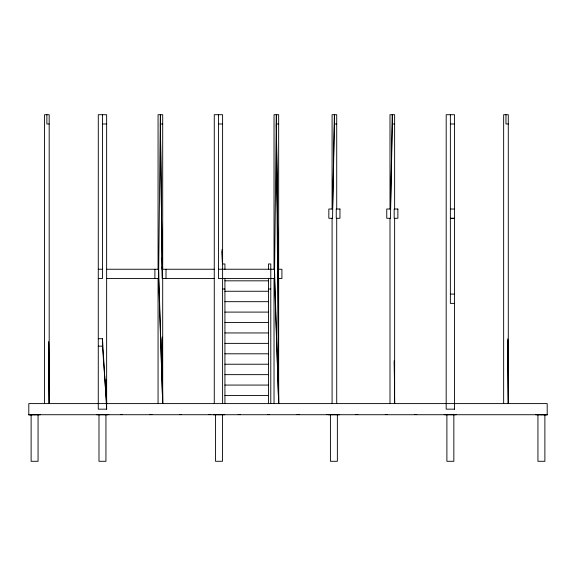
<?xml version="1.0" encoding="UTF-8"?>
<svg xmlns="http://www.w3.org/2000/svg" width="576" height="576" viewBox="0 0 576 576"><rect width="100%" height="100%" fill="white"/><g stroke="black" fill="none" stroke-linecap="round" stroke-linejoin="round"><path stroke-width="0.86" d="M334.404 123.977L332.546 218.282L328.838 218.282L328.838 209.016L332.546 209.016L334.404 114.71L334.404 123.977L336.715 123.977M392.314 123.977L390.463 218.282L386.755 218.282L386.755 209.016L390.463 209.016L392.314 114.71L392.314 123.977L394.632 123.977M49.183 123.977L46.872 123.977L46.872 114.71M102.463 123.977L106.639 123.977M162.698 123.977L160.38 123.977L160.38 114.71L158.594 278.51L162.698 403.603L162.698 278.51M218.434 123.977L222.602 123.977M278.662 278.51L278.662 403.603L274.493 278.51L276.35 114.71L276.35 123.977L278.662 123.977M450.367 123.977L454.536 123.977M508.284 123.977L505.966 123.977L505.966 114.71M450.367 209.016L454.536 209.045M222.602 263.974L224.921 263.974L224.921 269.366M98.294 269.244L102.463 269.222M106.639 269.244L158.594 269.244L162.698 403.603L162.144 337.068M214.265 269.244L162.302 269.244L162.137 257.616M218.434 269.222L274.493 269.244L278.662 403.603L278.201 269.244L276.35 123.977L278.662 403.603L278.496 383.846M278.201 269.244L281.909 269.244L281.909 278.51L278.201 278.51L276.35 123.977M98.294 278.51L102.463 278.532L102.463 114.71M106.639 278.51L158.594 278.51M162.302 278.51L160.38 123.977L162.302 278.51L214.265 278.51M274.493 278.51L218.434 278.51L218.434 114.71M224.921 280.829L268.474 280.829M222.602 289.015L224.921 289.015M268.474 289.015L270.785 289.015M224.921 291.254L268.474 291.254M450.367 294.084L454.536 294.106M224.921 301.68L268.474 301.68M454.536 303.372L450.367 303.394L450.367 114.71M224.921 312.098L268.474 312.098M224.921 322.524L268.474 322.524M224.921 332.95L268.474 332.95M98.294 338.717L102.463 338.738L106.661 409.162L98.273 409.162L98.294 114.71L106.639 114.71L106.639 409.162M224.921 343.375L268.474 343.375M98.294 346.176L102.463 346.154L106.639 403.603L106.272 379.332M224.921 353.801L268.474 353.801M224.921 364.226L268.474 364.226M224.921 374.645L268.474 374.645M224.921 385.07L268.474 385.07M224.921 395.496L268.474 395.496M454.558 409.162L446.177 409.162L446.198 114.71L454.536 114.71L454.536 409.162M106.754 414.49L108.835 414.49M120.492 414.49L122.573 414.49M149.911 414.49L151.992 414.49M179.33 414.49L181.418 414.49M208.75 414.49L210.838 414.49M238.169 414.49L240.257 414.49M267.588 414.49L269.676 414.49M297.014 414.49L299.095 414.49M326.434 414.49L328.514 414.49M355.853 414.49L357.934 414.49M385.272 414.49L387.36 414.49M414.691 414.49L416.779 414.49M444.11 414.49L446.198 414.49M28.8 414.727L547.2 414.727M222.055 251.33L222.437 263.851L222.034 249.494M106.279 380.254L106.639 403.603M162.151 266.854L162.187 269.546M507.744 340.733L508.284 403.603L508.284 114.71L503.647 114.71L503.647 403.603M394.272 361.39L394.632 403.603L394.632 218.282M336.715 403.603L336.715 218.282M162.144 338.933L162.698 403.603M48.672 343.426L49.183 403.603L49.183 114.71L44.554 114.71L44.554 403.603M507.744 338.868L508.284 403.603M394.272 360.446L394.632 403.603M48.672 341.568L49.183 403.603M544.882 414.958L544.882 461.29L537.934 461.29L537.934 414.958M535.615 414.727L547.2 414.958L547.2 403.603L28.8 403.603L28.8 414.958L40.385 414.727M456.156 414.727L444.578 414.727M453.845 414.958L453.845 461.29L446.89 461.29L446.89 414.958M394.632 209.016L394.632 114.71L389.995 114.71L389.995 209.016M389.995 218.282L389.995 403.603M339.682 414.727L328.097 414.727M337.363 414.958L337.363 461.29L330.415 461.29L330.415 414.958M336.715 209.016L336.715 114.71L332.086 114.71L332.086 209.016M332.086 218.282L332.086 403.603M278.662 269.244L278.662 114.71L274.032 114.71L274.032 269.244M274.032 278.51L274.032 403.603M270.785 403.603L270.785 263.974L268.474 263.974L268.474 269.366M268.474 278.287L268.474 403.603M224.921 278.287L224.921 403.603M224.784 414.727L213.199 414.727M222.602 403.603L222.602 114.71L214.265 114.71L214.265 403.603M222.466 414.958L222.466 461.29L215.518 461.29L215.518 414.958M166.01 269.244L166.01 278.51M162.698 269.244L162.698 114.71L158.062 114.71L158.062 269.244M158.062 278.51L158.062 403.603M154.894 269.244L154.894 278.51M108.259 414.727L96.674 414.727M105.941 414.958L105.941 461.29L98.993 461.29L98.993 414.958M102.463 338.717L102.463 346.176M38.066 414.958L38.066 461.29L31.118 461.29L31.118 414.958M339.962 209.016L336.254 209.016L336.254 218.282L339.962 218.282L339.962 209.016M397.872 209.016L394.171 209.016L394.171 218.282L397.872 218.282L397.872 209.016M454.536 218.311L450.367 218.311L454.536 218.333"/></g></svg>
